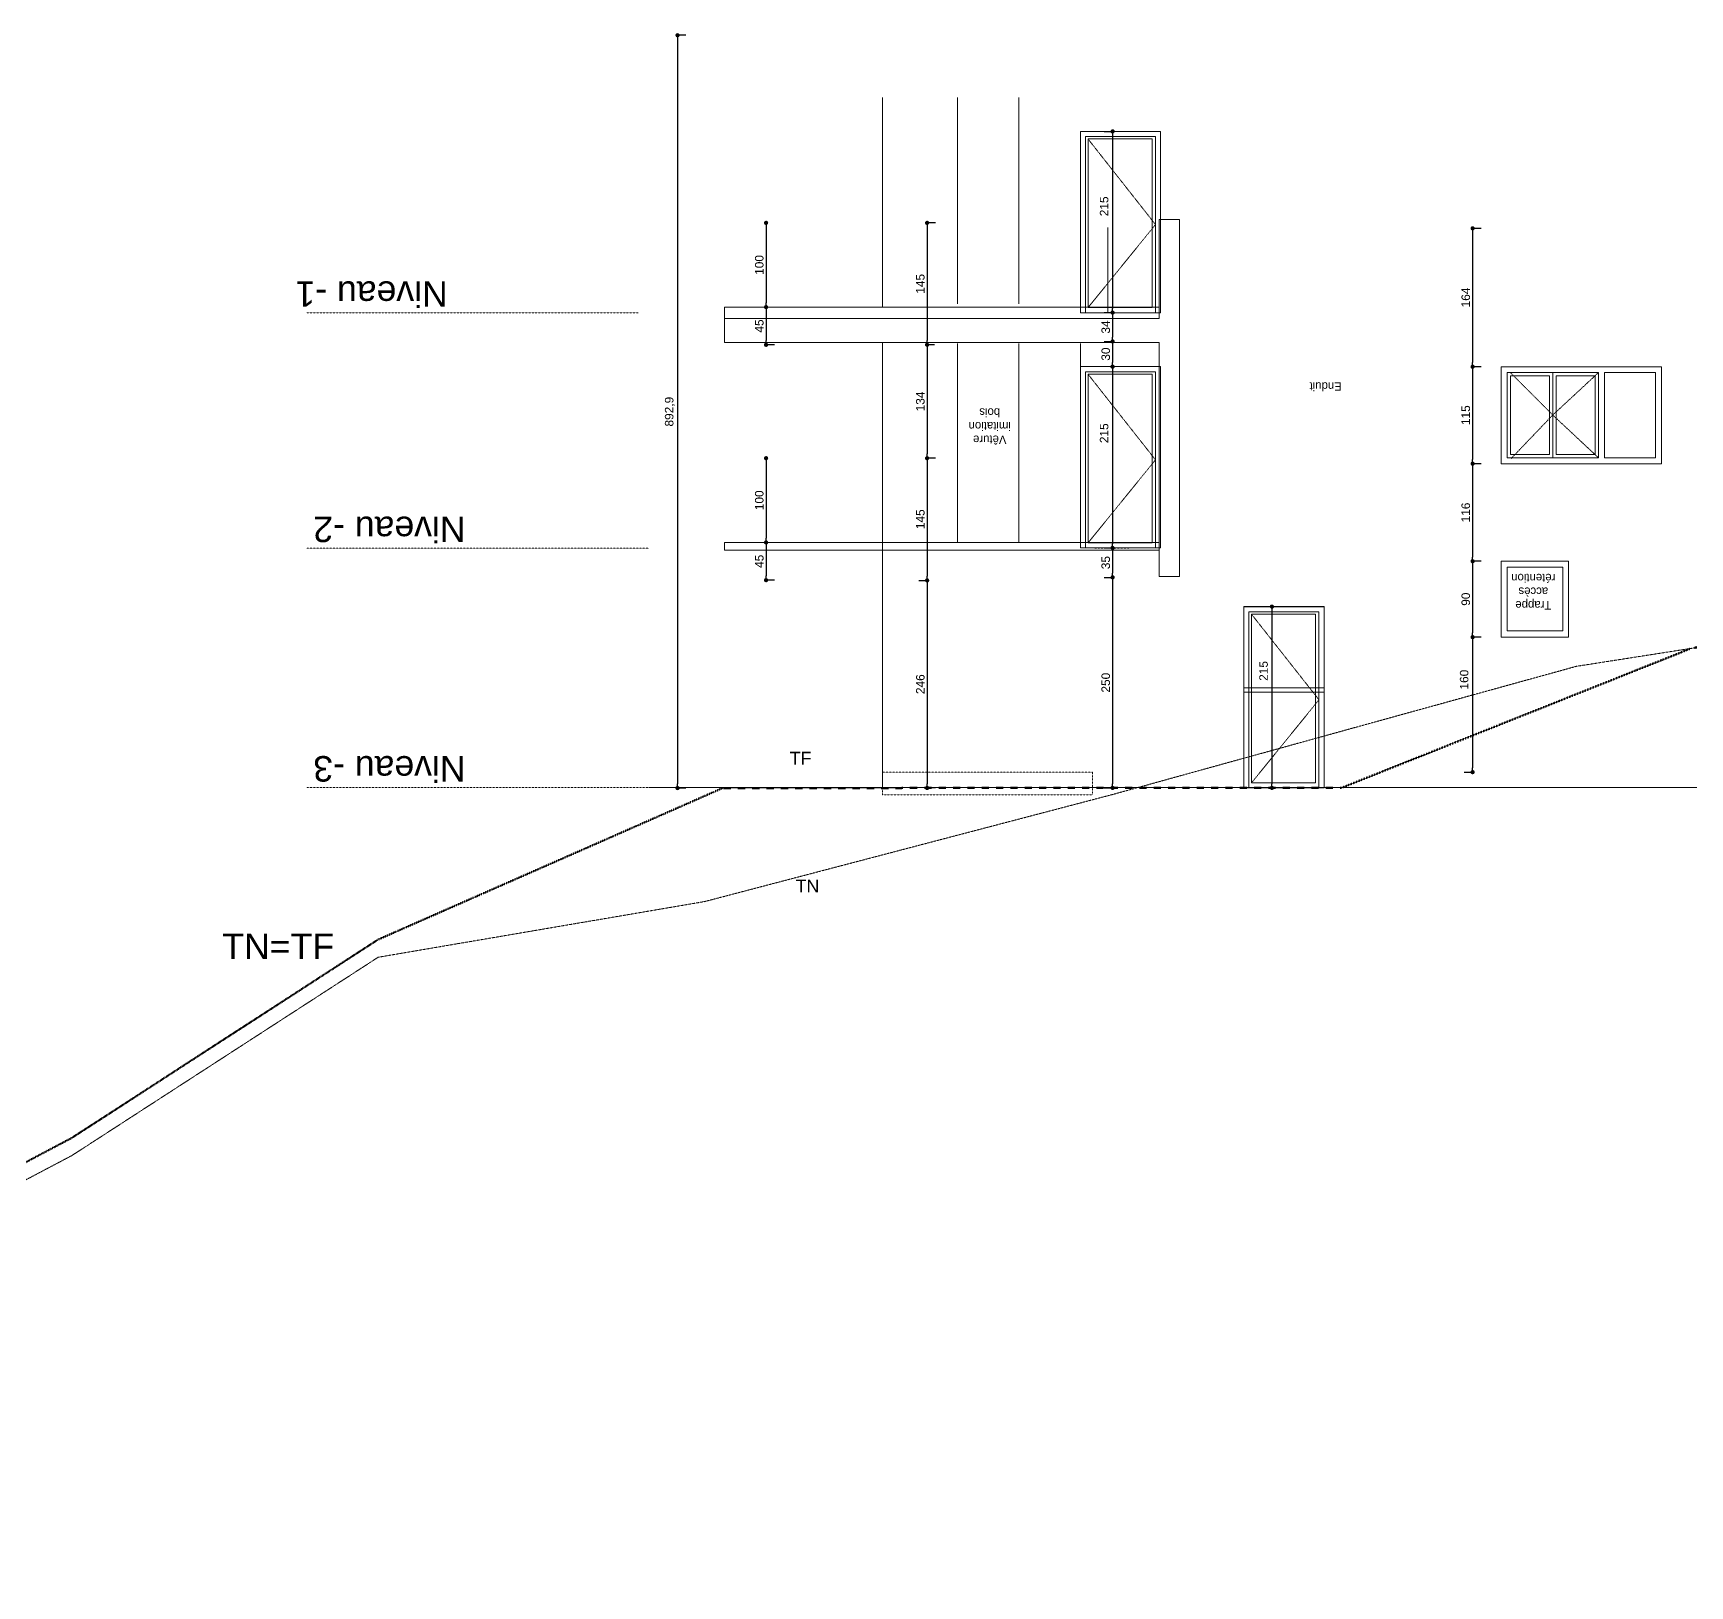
# Model space of a CAD drawing. Header units: centimetres. Extents: x -4990 to 114398, y -61489 to -12305.
# Drawn here: x 64420 to 66385, y -42007 to -40165 of the extents above; entities that cross this region are included whole.
import ezdxf

# ---------------------------------------------------------------- set-up
doc = ezdxf.new("R2010")
doc.units = ezdxf.units.CM
doc.header["$LTSCALE"] = 0.5
for name, pattern in [('Style de ligne -1', [0.41664, 0.20828, -0.20836]), ('Style de ligne -12', [0.738189, 0.492126, -0.246063]), ('Style de ligne -13', [0.147638, 0.098425, -0.049213])]:
    doc.linetypes.add(name, pattern=pattern)
doc.layers.get('0').update_dxf_attribs({"linetype": 'CONTINUOUS'})
doc.layers.get('DEFPOINTS').update_dxf_attribs({"linetype": 'CONTINUOUS'})
doc.layers.add('1-Façade Nord', color=7, linetype='CONTINUOUS')
doc.styles.add('ARIAL', font='arial.ttf')
doc.styles.add('Futura Std Book', font='')
doc.styles.add('Helvetica', font='')
doc.styles.get('Futura Std Book').set_extended_font_data('Futura Std Book')
doc.styles.get('Helvetica').set_extended_font_data('Helvetica')
doc.dimstyles.new('IS', dxfattribs={"dimtxt": 10.08724, "dimasz": 5.007446, "dimexe": 2, "dimexo": 10, "dimgap": 3, "dimtad": 1, "dimdec": 1, "dimtxsty": 'Helvetica', "dimblk": 'DOT', "dimblk1": 'DOT', "dimblk2": 'DOT', "dimcen": 0, "dimdle": 10, "dimazin": 0, "dimtfac": 0.8, "dimtdec": 1, "dimtix": 1, "dimtmove": 0, "dimatfit": 0, "dimldrblk": 'VW_FILLEDARROW-1', "dimfxl": 10, "dimfxlon": 1, "dimfrac": 2, "dimtolj": 1, "dimarcsym": 0})

# ---------------------------------------------------------------- blocks, each defined once
blk = doc.blocks.new('FENETRE TYPE')
at = {"color": 7, "linetype": 'Style de ligne -1', "lineweight": 5}
for p, q in [((8.9, -7), (59.2, -57.3)), ((59.2, -57.3), (113.4, -7)), ((59.2, -57.3), (9.8, -108.9)), ((113.4, -108), (59.2, -57.3))]:
    blk.add_line(p, q, dxfattribs=at)
at = {"color": 7, "linetype": 'Continuous', "lineweight": 13}
for p, q in [((55.2, -104), (55.2, -11)), ((59.2, -6.8), (59.2, -107.8)), ((63.4, -104), (63.4, -11)), ((113.4, -108), (113.4, -7)), ((120.4, -7), (120.4, -108))]:
    blk.add_line(p, q, dxfattribs=at)
at = {"color": 7, "linetype": 'Continuous', "lineweight": 13, "flags": 128}
blk.add_lwpolyline([(-2, 0), (188, 0), (188, -115), (-2, -115)], close=True, dxfattribs=at)
for points in [[(113.4, -108), (5, -108), (5, -7), (113.4, -7)], [(55.2, -104), (9, -104), (9, -11), (55.2, -11)], [(63.4, -11), (109.4, -11), (109.4, -104), (63.4, -104)], [(120.4, -7), (181, -7), (181, -108), (120.4, -108)]]:
    blk.add_lwpolyline(points, dxfattribs=at)
blk = doc.blocks.new('PORTE FENETRE TYPE 3bis FACADE')
at = {"color": 254, "linetype": 'Style de ligne -1', "lineweight": 13, "true_color": 0xdddddd}
for p, q in [((9, -9), (89, -110.5)), ((89, -110.5), (9, -209))]:
    blk.add_line(p, q, dxfattribs=at)
at = {"color": 7, "linetype": 'Continuous', "lineweight": 13, "flags": 128}
for points in [[(95, 0), (95, -215), (0, -215), (0, 0)], [(89, -6), (89, -215), (6, -215), (6, -6)], [(85, -9), (85, -209), (9, -209), (9, -9)]]:
    blk.add_lwpolyline(points, close=True, dxfattribs=at)
blk = doc.blocks.new('_DOT')
at = {"color": 0, "linetype": 'ByBlock', "lineweight": -2}
blk.add_line((-0.5, 0), (-1, 0), dxfattribs=at)
at = {"color": 0, "linetype": 'ByBlock', "const_width": 0.5}
blk.add_lwpolyline([(-0.25, 0, 1), (0.25, 0, 1)], format="xyb", close=True, dxfattribs=at)
blk = doc.blocks.new('*D3454')
at = {"layer": '1-Façade Nord', "color": 0, "linetype": 'Continuous', "lineweight": -2, "transparency": 16777216}
for p, q in [((66137.3, -40881.6), (66125.3, -40881.6)), ((66127.3, -40886.6), (66127.3, -41036.7)), ((66117.3, -41041.7), (66129.3, -41041.7))]:
    blk.add_line(p, q, dxfattribs=at)
at = {"layer": 'DEFPOINTS', "color": 0, "linetype": 'Continuous', "transparency": 16777216}
for p in [(66161.1, -40881.6), (65737.3, -41041.7), (66127.3, -41041.7)]:
    blk.add_point(p, dxfattribs=at)
at = {"layer": '1-Façade Nord', "color": 0, "linetype": 'Continuous', "lineweight": -2, "transparency": 16777216, "xscale": 5.007446289062499, "yscale": 5.007446289062499, "zscale": 5.007446289062499}
for p, rotation in [((66127.3, -40881.6), 90), ((66127.3, -41041.7), 270)]:
    blk.add_blockref('_DOT', p, dxfattribs=dict(at, rotation=rotation))
at = {"layer": '1-Façade Nord', "color": 0, "linetype": 'Continuous', "lineweight": 5, "transparency": 16777216, "insert": (66117.3, -40932), "char_height": 10.09, "attachment_point": 5, "rotation": 90, "style": 'Helvetica'}
blk.add_mtext('\\A1;160', dxfattribs=at)
blk = doc.blocks.new('VW_FILLEDARROW-1')
at = {"color": 0, "linetype": 'Continuous', "lineweight": 5, "flags": 128}
blk.add_lwpolyline([(-2, 0.54), (0, 0), (-2, -0.54)], close=True, dxfattribs=at)
blk = doc.blocks.new('*D3455')
at = {"layer": '1-Façade Nord', "color": 0, "linetype": 'Continuous', "lineweight": -2, "transparency": 16777216}
for p, q in [((66137.3, -40791.6), (66125.3, -40791.6)), ((66127.3, -40796.6), (66127.3, -40876.6)), ((66137.3, -40881.6), (66125.3, -40881.6))]:
    blk.add_line(p, q, dxfattribs=at)
at = {"layer": 'DEFPOINTS', "color": 0, "linetype": 'Continuous', "transparency": 16777216}
for p in [(66161.1, -40791.6), (66127.3, -40881.6), (66161.1, -40881.6)]:
    blk.add_point(p, dxfattribs=at)
at = {"layer": '1-Façade Nord', "color": 0, "linetype": 'Continuous', "lineweight": -2, "transparency": 16777216, "xscale": 5.007446289062499, "yscale": 5.007446289062499, "zscale": 5.007446289062499}
for p, rotation in [((66127.3, -40791.6), 90), ((66127.3, -40881.6), 270)]:
    blk.add_blockref('_DOT', p, dxfattribs=dict(at, rotation=rotation))
at = {"layer": '1-Façade Nord', "color": 0, "linetype": 'Continuous', "lineweight": 5, "transparency": 16777216, "insert": (66119.2, -40836.6), "char_height": 10.09, "attachment_point": 5, "rotation": 90, "style": 'Helvetica'}
blk.add_mtext('\\A1;90', dxfattribs=at)
blk = doc.blocks.new('*D3456')
at = {"layer": '1-Façade Nord', "color": 0, "linetype": 'Continuous', "lineweight": -2, "transparency": 16777216}
for p, q in [((66137.3, -40675.9), (66125.3, -40675.9)), ((66127.3, -40680.9), (66127.3, -40786.6)), ((66137.3, -40791.6), (66125.3, -40791.6))]:
    blk.add_line(p, q, dxfattribs=at)
at = {"layer": 'DEFPOINTS', "color": 0, "linetype": 'Continuous', "transparency": 16777216}
for p in [(66161.2, -40675.9), (66127.3, -40791.6), (66161.1, -40791.6)]:
    blk.add_point(p, dxfattribs=at)
at = {"layer": '1-Façade Nord', "color": 0, "linetype": 'Continuous', "lineweight": -2, "transparency": 16777216, "xscale": 5.007446289062499, "yscale": 5.007446289062499, "zscale": 5.007446289062499}
for p, rotation in [((66127.3, -40675.9), 90), ((66127.3, -40791.6), 270)]:
    blk.add_blockref('_DOT', p, dxfattribs=dict(at, rotation=rotation))
at = {"layer": '1-Façade Nord', "color": 0, "linetype": 'Continuous', "lineweight": 5, "transparency": 16777216, "insert": (66119.2, -40733.8), "char_height": 10.09, "attachment_point": 5, "rotation": 90, "style": 'Helvetica'}
blk.add_mtext('\\A1;116', dxfattribs=at)
blk = doc.blocks.new('*D3457')
at = {"layer": '1-Façade Nord', "color": 0, "linetype": 'Continuous', "lineweight": -2, "transparency": 16777216}
for p, q in [((66137.3, -40560.9), (66125.3, -40560.9)), ((66127.3, -40565.9), (66127.3, -40670.9)), ((66137.3, -40675.9), (66125.3, -40675.9))]:
    blk.add_line(p, q, dxfattribs=at)
at = {"layer": 'DEFPOINTS', "color": 0, "linetype": 'Continuous', "transparency": 16777216}
for p in [(66161.2, -40560.9), (66127.3, -40675.9), (66161.2, -40675.9)]:
    blk.add_point(p, dxfattribs=at)
at = {"layer": '1-Façade Nord', "color": 0, "linetype": 'Continuous', "lineweight": -2, "transparency": 16777216, "xscale": 5.007446289062499, "yscale": 5.007446289062499, "zscale": 5.007446289062499}
for p, rotation in [((66127.3, -40560.9), 90), ((66127.3, -40675.9), 270)]:
    blk.add_blockref('_DOT', p, dxfattribs=dict(at, rotation=rotation))
at = {"layer": '1-Façade Nord', "color": 0, "linetype": 'Continuous', "lineweight": 5, "transparency": 16777216, "insert": (66119.2, -40618.4), "char_height": 10.09, "attachment_point": 5, "rotation": 90, "style": 'Helvetica'}
blk.add_mtext('\\A1;115', dxfattribs=at)
blk = doc.blocks.new('*D3458')
at = {"layer": '1-Façade Nord', "color": 0, "linetype": 'Continuous', "lineweight": -2, "transparency": 16777216}
for p, q in [((66137.3, -40396.8), (66125.3, -40396.8)), ((66127.3, -40401.8), (66127.3, -40555.9)), ((66137.3, -40560.9), (66125.3, -40560.9))]:
    blk.add_line(p, q, dxfattribs=at)
at = {"layer": 'DEFPOINTS', "color": 0, "linetype": 'Continuous', "transparency": 16777216}
for p in [(66161.2, -40396.8), (66127.3, -40560.9), (66161.2, -40560.9)]:
    blk.add_point(p, dxfattribs=at)
at = {"layer": '1-Façade Nord', "color": 0, "linetype": 'Continuous', "lineweight": -2, "transparency": 16777216, "xscale": 5.007446289062499, "yscale": 5.007446289062499, "zscale": 5.007446289062499}
for p, rotation in [((66127.3, -40396.8), 90), ((66127.3, -40560.9), 270)]:
    blk.add_blockref('_DOT', p, dxfattribs=dict(at, rotation=rotation))
at = {"layer": '1-Façade Nord', "color": 0, "linetype": 'Continuous', "lineweight": 5, "transparency": 16777216, "insert": (66119.2, -40478.8), "char_height": 10.09, "attachment_point": 5, "rotation": 90, "style": 'Helvetica'}
blk.add_mtext('\\A1;164', dxfattribs=at)
blk = doc.blocks.new('*D3459')
at = {"layer": '1-Façade Nord', "color": 0, "linetype": 'Continuous', "lineweight": -2, "transparency": 16777216}
for p, q in [((65194.3, -40167.8), (65182.3, -40167.8)), ((65184.3, -40172.8), (65184.3, -41055.6)), ((65194.3, -41060.6), (65182.3, -41060.6))]:
    blk.add_line(p, q, dxfattribs=at)
at = {"layer": 'DEFPOINTS', "color": 0, "linetype": 'Continuous', "transparency": 16777216}
for p in [(65427.3, -40167.8), (65184.3, -41060.6), (65248.3, -41060.6)]:
    blk.add_point(p, dxfattribs=at)
at = {"layer": '1-Façade Nord', "color": 0, "linetype": 'Continuous', "lineweight": -2, "transparency": 16777216, "xscale": 5.007446289062499, "yscale": 5.007446289062499, "zscale": 5.007446289062499}
for p, rotation in [((65184.3, -40167.8), 90), ((65184.3, -41060.6), 270)]:
    blk.add_blockref('_DOT', p, dxfattribs=dict(at, rotation=rotation))
at = {"layer": '1-Façade Nord', "color": 0, "linetype": 'Continuous', "lineweight": 5, "transparency": 16777216, "insert": (65175.3, -40614.2), "char_height": 10.09, "attachment_point": 5, "rotation": 90, "style": 'Helvetica'}
blk.add_mtext('\\A1;892,9', dxfattribs=at)
blk = doc.blocks.new('*D3460')
at = {"layer": '1-Façade Nord', "color": 0, "linetype": 'Continuous', "lineweight": -2, "transparency": 16777216}
for p, q in [((65470.3, -40814.3), (65482.3, -40814.3)), ((65480.3, -40819.3), (65480.3, -41055.5)), ((65490.3, -41060.5), (65478.3, -41060.5))]:
    blk.add_line(p, q, dxfattribs=at)
at = {"layer": 'DEFPOINTS', "color": 0, "linetype": 'Continuous', "transparency": 16777216}
for p in [(65305.3, -40814.3), (65480.3, -41060.5), (65552.6, -41060.5)]:
    blk.add_point(p, dxfattribs=at)
at = {"layer": '1-Façade Nord', "color": 0, "linetype": 'Continuous', "lineweight": -2, "transparency": 16777216, "xscale": 5.007446289062499, "yscale": 5.007446289062499, "zscale": 5.007446289062499}
for p, rotation in [((65480.3, -40814.3), 90), ((65480.3, -41060.5), 270)]:
    blk.add_blockref('_DOT', p, dxfattribs=dict(at, rotation=rotation))
at = {"layer": '1-Façade Nord', "color": 0, "linetype": 'Continuous', "lineweight": 5, "transparency": 16777216, "insert": (65472.3, -40937.4), "char_height": 10.09, "attachment_point": 5, "rotation": 90, "style": 'Helvetica'}
blk.add_mtext('\\A1;246', dxfattribs=at)
blk = doc.blocks.new('*D3461')
at = {"layer": '1-Façade Nord', "color": 0, "linetype": 'Continuous', "lineweight": -2, "transparency": 16777216}
for p, q in [((65490.3, -40669.4), (65478.3, -40669.4)), ((65480.3, -40674.4), (65480.3, -40809.2)), ((65470.3, -40814.3), (65482.3, -40814.3))]:
    blk.add_line(p, q, dxfattribs=at)
at = {"layer": 'DEFPOINTS', "color": 0, "linetype": 'Continuous', "transparency": 16777216}
for p in [(65566.3, -40669.4), (65305.3, -40814.3), (65480.3, -40814.3)]:
    blk.add_point(p, dxfattribs=at)
at = {"layer": '1-Façade Nord', "color": 0, "linetype": 'Continuous', "lineweight": -2, "transparency": 16777216, "xscale": 5.007446289062499, "yscale": 5.007446289062499, "zscale": 5.007446289062499}
for p, rotation in [((65480.3, -40669.4), 90), ((65480.3, -40814.3), 270)]:
    blk.add_blockref('_DOT', p, dxfattribs=dict(at, rotation=rotation))
at = {"layer": '1-Façade Nord', "color": 0, "linetype": 'Continuous', "lineweight": 5, "transparency": 16777216, "insert": (65472.3, -40741.8), "char_height": 10.09, "attachment_point": 5, "rotation": 90, "style": 'Helvetica'}
blk.add_mtext('\\A1;145', dxfattribs=at)
blk = doc.blocks.new('*D3462')
at = {"layer": '1-Façade Nord', "color": 0, "linetype": 'Continuous', "lineweight": -2, "transparency": 16777216}
for p, q in [((65489, -40534.9), (65478.3, -40534.9)), ((65480.3, -40539.9), (65480.3, -40664.3)), ((65490.3, -40669.4), (65478.3, -40669.4))]:
    blk.add_line(p, q, dxfattribs=at)
at = {"layer": 'DEFPOINTS', "color": 0, "linetype": 'Continuous', "transparency": 16777216}
for p in [(65499, -40534.9), (65480.3, -40669.4), (65566.3, -40669.4)]:
    blk.add_point(p, dxfattribs=at)
at = {"layer": '1-Façade Nord', "color": 0, "linetype": 'Continuous', "lineweight": -2, "transparency": 16777216, "xscale": 5.007446289062499, "yscale": 5.007446289062499, "zscale": 5.007446289062499}
for p, rotation in [((65480.3, -40534.9), 90), ((65480.3, -40669.4), 270)]:
    blk.add_blockref('_DOT', p, dxfattribs=dict(at, rotation=rotation))
at = {"layer": '1-Façade Nord', "color": 0, "linetype": 'Continuous', "lineweight": 5, "transparency": 16777216, "insert": (65472.3, -40602.1), "char_height": 10.09, "attachment_point": 5, "rotation": 90, "style": 'Helvetica'}
blk.add_mtext('\\A1;134', dxfattribs=at)
blk = doc.blocks.new('*D3463')
at = {"layer": '1-Façade Nord', "color": 0, "linetype": 'Continuous', "lineweight": -2, "transparency": 16777216}
for p, q in [((65490.3, -40390.3), (65478.3, -40390.3)), ((65480.3, -40395.3), (65480.3, -40529.9)), ((65489, -40534.9), (65478.3, -40534.9))]:
    blk.add_line(p, q, dxfattribs=at)
at = {"layer": 'DEFPOINTS', "color": 0, "linetype": 'Continuous', "transparency": 16777216}
for p in [(65540.8, -40390.3), (65480.3, -40534.9), (65499, -40534.9)]:
    blk.add_point(p, dxfattribs=at)
at = {"layer": '1-Façade Nord', "color": 0, "linetype": 'Continuous', "lineweight": -2, "transparency": 16777216, "xscale": 5.007446289062499, "yscale": 5.007446289062499, "zscale": 5.007446289062499}
for p, rotation in [((65480.3, -40390.3), 90), ((65480.3, -40534.9), 270)]:
    blk.add_blockref('_DOT', p, dxfattribs=dict(at, rotation=rotation))
at = {"layer": '1-Façade Nord', "color": 0, "linetype": 'Continuous', "lineweight": 5, "transparency": 16777216, "insert": (65472.3, -40462.6), "char_height": 10.09, "attachment_point": 5, "rotation": 90, "style": 'Helvetica'}
blk.add_mtext('\\A1;145', dxfattribs=at)
blk = doc.blocks.new('*D3464')
at = {"layer": '1-Façade Nord', "color": 0, "linetype": 'Continuous', "lineweight": -2, "transparency": 16777216}
for p, q in [((65690.3, -40810.7), (65702.3, -40810.7)), ((65700.3, -40815.7), (65700.3, -41055.4)), ((65690.3, -41060.4), (65702.3, -41060.4))]:
    blk.add_line(p, q, dxfattribs=at)
at = {"layer": 'DEFPOINTS', "color": 0, "linetype": 'Continuous', "transparency": 16777216}
for p in [(65660.3, -40810.7), (65592.3, -41060.4), (65700.3, -41060.4)]:
    blk.add_point(p, dxfattribs=at)
at = {"layer": '1-Façade Nord', "color": 0, "linetype": 'Continuous', "lineweight": -2, "transparency": 16777216, "xscale": 5.007446289062499, "yscale": 5.007446289062499, "zscale": 5.007446289062499}
for p, rotation in [((65700.3, -40810.7), 90), ((65700.3, -41060.4), 270)]:
    blk.add_blockref('_DOT', p, dxfattribs=dict(at, rotation=rotation))
at = {"layer": '1-Façade Nord', "color": 0, "linetype": 'Continuous', "lineweight": 5, "transparency": 16777216, "insert": (65692.2, -40935.6), "char_height": 10.09, "attachment_point": 5, "rotation": 90, "style": 'Helvetica'}
blk.add_mtext('\\A1;250', dxfattribs=at)
blk = doc.blocks.new('*D3465')
at = {"layer": '1-Façade Nord', "color": 0, "linetype": 'Continuous', "lineweight": -2, "transparency": 16777216}
for p, q in [((65690.3, -40775.8), (65702.3, -40775.8)), ((65700.3, -40780.8), (65700.3, -40805.6)), ((65690.3, -40810.7), (65702.3, -40810.7))]:
    blk.add_line(p, q, dxfattribs=at)
at = {"layer": 'DEFPOINTS', "color": 0, "linetype": 'Continuous', "transparency": 16777216}
for p in [(65662.2, -40775.8), (65660.3, -40810.7), (65700.3, -40810.7)]:
    blk.add_point(p, dxfattribs=at)
at = {"layer": '1-Façade Nord', "color": 0, "linetype": 'Continuous', "lineweight": -2, "transparency": 16777216, "xscale": 5.007446289062499, "yscale": 5.007446289062499, "zscale": 5.007446289062499}
for p, rotation in [((65700.3, -40775.8), 90), ((65700.3, -40810.7), 270)]:
    blk.add_blockref('_DOT', p, dxfattribs=dict(at, rotation=rotation))
at = {"layer": '1-Façade Nord', "color": 0, "linetype": 'Continuous', "lineweight": 5, "transparency": 16777216, "insert": (65692.2, -40793.2), "char_height": 10.09, "attachment_point": 5, "rotation": 90, "style": 'Helvetica'}
blk.add_mtext('\\A1;35', dxfattribs=at)
blk = doc.blocks.new('*D3466')
at = {"layer": '1-Façade Nord', "color": 0, "linetype": 'Continuous', "lineweight": -2, "transparency": 16777216}
for p, q in [((65697.3, -40560.8), (65702.3, -40560.8)), ((65700.3, -40565.8), (65700.3, -40770.8)), ((65690.3, -40775.8), (65702.3, -40775.8))]:
    blk.add_line(p, q, dxfattribs=at)
at = {"layer": 'DEFPOINTS', "color": 0, "linetype": 'Continuous', "transparency": 16777216}
for p in [(65687.3, -40560.8), (65662.2, -40775.8), (65700.3, -40775.8)]:
    blk.add_point(p, dxfattribs=at)
at = {"layer": '1-Façade Nord', "color": 0, "linetype": 'Continuous', "lineweight": -2, "transparency": 16777216, "xscale": 5.007446289062499, "yscale": 5.007446289062499, "zscale": 5.007446289062499}
for p, rotation in [((65700.3, -40560.8), 90), ((65700.3, -40775.8), 270)]:
    blk.add_blockref('_DOT', p, dxfattribs=dict(at, rotation=rotation))
at = {"layer": '1-Façade Nord', "color": 0, "linetype": 'Continuous', "lineweight": 5, "transparency": 16777216, "insert": (65690.3, -40639.8), "char_height": 10.09, "attachment_point": 5, "rotation": 90, "style": 'Helvetica'}
blk.add_mtext('\\A1;215', dxfattribs=at)
blk = doc.blocks.new('*D3467')
at = {"layer": '1-Façade Nord', "color": 0, "linetype": 'Continuous', "lineweight": -2, "transparency": 16777216}
for p, q in [((65690.3, -40530.9), (65702.3, -40530.9)), ((65700.3, -40535.9), (65700.3, -40555.8)), ((65697.3, -40560.8), (65702.3, -40560.8))]:
    blk.add_line(p, q, dxfattribs=at)
at = {"layer": 'DEFPOINTS', "color": 0, "linetype": 'Continuous', "transparency": 16777216}
for p in [(65596.5, -40530.9), (65687.3, -40560.8), (65700.3, -40560.8)]:
    blk.add_point(p, dxfattribs=at)
at = {"layer": '1-Façade Nord', "color": 0, "linetype": 'Continuous', "lineweight": -2, "transparency": 16777216, "xscale": 5.007446289062499, "yscale": 5.007446289062499, "zscale": 5.007446289062499}
for p, rotation in [((65700.3, -40530.9), 90), ((65700.3, -40560.8), 270)]:
    blk.add_blockref('_DOT', p, dxfattribs=dict(at, rotation=rotation))
at = {"layer": '1-Façade Nord', "color": 0, "linetype": 'Continuous', "lineweight": 5, "transparency": 16777216, "insert": (65692.2, -40545.9), "char_height": 10.09, "attachment_point": 5, "rotation": 90, "style": 'Helvetica'}
blk.add_mtext('\\A1;30', dxfattribs=at)
blk = doc.blocks.new('*D3468')
at = {"layer": '1-Façade Nord', "color": 0, "linetype": 'Continuous', "lineweight": -2, "transparency": 16777216}
for p, q in [((65690.3, -40496.7), (65702.3, -40496.7)), ((65700.3, -40501.7), (65700.3, -40525.9)), ((65690.3, -40530.9), (65702.3, -40530.9))]:
    blk.add_line(p, q, dxfattribs=at)
at = {"layer": 'DEFPOINTS', "color": 0, "linetype": 'Continuous', "transparency": 16777216}
for p in [(65601.8, -40496.7), (65596.5, -40530.9), (65700.3, -40530.9)]:
    blk.add_point(p, dxfattribs=at)
at = {"layer": '1-Façade Nord', "color": 0, "linetype": 'Continuous', "lineweight": -2, "transparency": 16777216, "xscale": 5.007446289062499, "yscale": 5.007446289062499, "zscale": 5.007446289062499}
for p, rotation in [((65700.3, -40496.7), 90), ((65700.3, -40530.9), 270)]:
    blk.add_blockref('_DOT', p, dxfattribs=dict(at, rotation=rotation))
at = {"layer": '1-Façade Nord', "color": 0, "linetype": 'Continuous', "lineweight": 5, "transparency": 16777216, "insert": (65692.2, -40513.8), "char_height": 10.09, "attachment_point": 5, "rotation": 90, "style": 'Helvetica'}
blk.add_mtext('\\A1;34', dxfattribs=at)
blk = doc.blocks.new('*D3469')
at = {"layer": '1-Façade Nord', "color": 0, "linetype": 'Continuous', "lineweight": -2, "transparency": 16777216}
for p, q in [((65690.3, -40281.8), (65702.3, -40281.8)), ((65700.3, -40286.8), (65700.3, -40491.7)), ((65690.3, -40496.7), (65702.3, -40496.7))]:
    blk.add_line(p, q, dxfattribs=at)
at = {"layer": 'DEFPOINTS', "color": 0, "linetype": 'Continuous', "transparency": 16777216}
for p in [(65671.8, -40281.8), (65601.8, -40496.7), (65700.3, -40496.7)]:
    blk.add_point(p, dxfattribs=at)
at = {"layer": '1-Façade Nord', "color": 0, "linetype": 'Continuous', "lineweight": -2, "transparency": 16777216, "xscale": 5.007446289062499, "yscale": 5.007446289062499, "zscale": 5.007446289062499}
for p, rotation in [((65700.3, -40281.8), 90), ((65700.3, -40496.7), 270)]:
    blk.add_blockref('_DOT', p, dxfattribs=dict(at, rotation=rotation))
at = {"layer": '1-Façade Nord', "color": 0, "linetype": 'Continuous', "lineweight": 5, "transparency": 16777216, "insert": (65690.3, -40370.7), "char_height": 10.09, "attachment_point": 5, "rotation": 90, "style": 'Helvetica'}
blk.add_mtext('\\A1;215', dxfattribs=at)
blk = doc.blocks.new('*D3470')
at = {"layer": '1-Façade Nord', "color": 0, "linetype": 'Continuous', "lineweight": -2, "transparency": 16777216}
for p, q in [((65289.3, -40490.2), (65291.3, -40490.2)), ((65289.3, -40495.2), (65289.3, -40529.9)), ((65299.3, -40534.9), (65287.3, -40534.9))]:
    blk.add_line(p, q, dxfattribs=at)
at = {"layer": 'DEFPOINTS', "color": 0, "linetype": 'Continuous', "transparency": 16777216}
for p in [(65280.3, -40490.2), (65289.3, -40534.9), (65484.3, -40534.9)]:
    blk.add_point(p, dxfattribs=at)
at = {"layer": '1-Façade Nord', "color": 0, "linetype": 'Continuous', "lineweight": -2, "transparency": 16777216, "xscale": 5.007446289062499, "yscale": 5.007446289062499, "zscale": 5.007446289062499}
for p, rotation in [((65289.3, -40490.2), 90), ((65289.3, -40534.9), 270)]:
    blk.add_blockref('_DOT', p, dxfattribs=dict(at, rotation=rotation))
at = {"layer": '1-Façade Nord', "color": 0, "linetype": 'Continuous', "lineweight": 5, "transparency": 16777216, "insert": (65281.3, -40512.6), "char_height": 10.09, "attachment_point": 5, "rotation": 90, "style": 'Helvetica'}
blk.add_mtext('\\A1;45', dxfattribs=at)
blk = doc.blocks.new('*D3471')
at = {"layer": '1-Façade Nord', "color": 0, "linetype": 'Continuous', "lineweight": -2, "transparency": 16777216}
for p, q in [((65289.3, -40390.3), (65291.3, -40390.3)), ((65289.3, -40395.3), (65289.3, -40485.2)), ((65289.3, -40490.2), (65291.3, -40490.2))]:
    blk.add_line(p, q, dxfattribs=at)
at = {"layer": 'DEFPOINTS', "color": 0, "linetype": 'Continuous', "transparency": 16777216}
for p in [(65280.3, -40390.3), (65280.3, -40490.2), (65289.3, -40490.2)]:
    blk.add_point(p, dxfattribs=at)
at = {"layer": '1-Façade Nord', "color": 0, "linetype": 'Continuous', "lineweight": -2, "transparency": 16777216, "xscale": 5.007446289062499, "yscale": 5.007446289062499, "zscale": 5.007446289062499}
for p, rotation in [((65289.3, -40390.3), 90), ((65289.3, -40490.2), 270)]:
    blk.add_blockref('_DOT', p, dxfattribs=dict(at, rotation=rotation))
at = {"layer": '1-Façade Nord', "color": 0, "linetype": 'Continuous', "lineweight": 5, "transparency": 16777216, "insert": (65281.3, -40440.2), "char_height": 10.09, "attachment_point": 5, "rotation": 90, "style": 'Helvetica'}
blk.add_mtext('\\A1;100', dxfattribs=at)
blk = doc.blocks.new('*D3472')
at = {"layer": '1-Façade Nord', "color": 0, "linetype": 'Continuous', "lineweight": -2, "transparency": 16777216}
for p, q in [((65885.3, -40845.4), (65891.3, -40845.4)), ((65889.3, -40850.4), (65889.3, -41055.4)), ((65885.3, -41060.4), (65891.3, -41060.4))]:
    blk.add_line(p, q, dxfattribs=at)
at = {"layer": 'DEFPOINTS', "color": 0, "linetype": 'Continuous', "transparency": 16777216}
for p in [(65875.3, -40845.4), (65875.3, -41060.4), (65889.3, -41060.4)]:
    blk.add_point(p, dxfattribs=at)
at = {"layer": '1-Façade Nord', "color": 0, "linetype": 'Continuous', "lineweight": -2, "transparency": 16777216, "xscale": 5.007446289062499, "yscale": 5.007446289062499, "zscale": 5.007446289062499}
for p, rotation in [((65889.3, -40845.4), 90), ((65889.3, -41060.4), 270)]:
    blk.add_blockref('_DOT', p, dxfattribs=dict(at, rotation=rotation))
at = {"layer": '1-Façade Nord', "color": 0, "linetype": 'Continuous', "lineweight": 5, "transparency": 16777216, "insert": (65879.4, -40921.7), "char_height": 10.09, "attachment_point": 5, "rotation": 90, "style": 'Helvetica'}
blk.add_mtext('\\A1;215', dxfattribs=at)
blk = doc.blocks.new('*D3473')
at = {"layer": '1-Façade Nord', "color": 0, "linetype": 'Continuous', "lineweight": -2, "transparency": 16777216}
for p, q in [((65289.3, -40769.3), (65291.3, -40769.3)), ((65289.3, -40774.3), (65289.3, -40809)), ((65299.3, -40814), (65287.3, -40814))]:
    blk.add_line(p, q, dxfattribs=at)
at = {"layer": 'DEFPOINTS', "color": 0, "linetype": 'Continuous', "transparency": 16777216}
for p in [(65280.3, -40769.3), (65289.3, -40814), (65484.3, -40814)]:
    blk.add_point(p, dxfattribs=at)
at = {"layer": '1-Façade Nord', "color": 0, "linetype": 'Continuous', "lineweight": -2, "transparency": 16777216, "xscale": 5.007446289062499, "yscale": 5.007446289062499, "zscale": 5.007446289062499}
for p, rotation in [((65289.3, -40769.3), 90), ((65289.3, -40814), 270)]:
    blk.add_blockref('_DOT', p, dxfattribs=dict(at, rotation=rotation))
at = {"layer": '1-Façade Nord', "color": 0, "linetype": 'Continuous', "lineweight": 5, "transparency": 16777216, "insert": (65281.3, -40791.7), "char_height": 10.09, "attachment_point": 5, "rotation": 90, "style": 'Helvetica'}
blk.add_mtext('\\A1;45', dxfattribs=at)
blk = doc.blocks.new('*D3474')
at = {"layer": '1-Façade Nord', "color": 0, "linetype": 'Continuous', "lineweight": -2, "transparency": 16777216}
for p, q in [((65289.3, -40669.4), (65291.3, -40669.4)), ((65289.3, -40674.4), (65289.3, -40764.3)), ((65289.3, -40769.3), (65291.3, -40769.3))]:
    blk.add_line(p, q, dxfattribs=at)
at = {"layer": 'DEFPOINTS', "color": 0, "linetype": 'Continuous', "transparency": 16777216}
for p in [(65280.3, -40669.4), (65280.3, -40769.3), (65289.3, -40769.3)]:
    blk.add_point(p, dxfattribs=at)
at = {"layer": '1-Façade Nord', "color": 0, "linetype": 'Continuous', "lineweight": -2, "transparency": 16777216, "xscale": 5.007446289062499, "yscale": 5.007446289062499, "zscale": 5.007446289062499}
for p, rotation in [((65289.3, -40669.4), 90), ((65289.3, -40769.3), 270)]:
    blk.add_blockref('_DOT', p, dxfattribs=dict(at, rotation=rotation))
at = {"layer": '1-Façade Nord', "color": 0, "linetype": 'Continuous', "lineweight": 5, "transparency": 16777216, "insert": (65281.3, -40719.3), "char_height": 10.09, "attachment_point": 5, "rotation": 90, "style": 'Helvetica'}
blk.add_mtext('\\A1;100', dxfattribs=at)

msp = doc.modelspace()

# ---------------------------------------------------------------- linework, layer by layer
at = {"layer": '1-Façade Nord', "color": 7, "linetype": 'Continuous', "lineweight": 13}
for p, q in [((65427.257, -40241.514), (65427.257, -40490.207)), ((65516.175, -40486.191), (65516.175, -40241.514)), ((65589.175, -40486.191), (65589.175, -40241.514)), ((65694.534, -40496.833), (65694.534, -40395.833)), ((65516.175, -40769.393), (65516.175, -40533.489)), ((65589.175, -40769.393), (65589.175, -40533.489)), ((65662.175, -40560.834), (65662.175, -40533.489))]:
    msp.add_line(p, q, dxfattribs=at)
at = {"layer": '1-Façade Nord', "color": 1, "linetype": 'Style de ligne -1', "lineweight": 5, "true_color": 0xff0000}
for p, q in [((64744.296, -40496.896), (65137.655, -40496.896)), ((64744.296, -40775.981), (65150.15, -40775.981)), ((64744.296, -41059.952), (65150.149, -41059.952))]:
    msp.add_line(p, q, dxfattribs=at)
at = {"layer": '1-Façade Nord', "color": 7, "linetype": 'Style de ligne -1', "lineweight": 5}
for p, q in [((65678.296, -40496.805), (65720.296, -40496.805)), ((65678.296, -40775.95), (65720.296, -40775.95))]:
    msp.add_line(p, q, dxfattribs=at)
at = {"layer": '1-Façade Nord', "color": 7, "linetype": 'Continuous', "lineweight": 18}
for p, q in [((65427.256, -40532.131), (65427.256, -41060.535)), ((66631.619, -41059.952), (65150.149, -41059.952))]:
    msp.add_line(p, q, dxfattribs=at)
at = {"layer": '1-Façade Nord'}
msp.add_line((65856.056, -40845.409), (65951.056, -40845.409), dxfattribs=at)
at = {"layer": '1-Façade Nord', "color": 7, "linetype": 'Style de ligne -13', "lineweight": 50, "flags": 128}
msp.add_lwpolyline([(71164.296, -40179.243), (70887.075, -40203.387), (70353.075, -40212.967), (69830.895, -40212.964), (69553.539, -40294.226), (69276.689, -40294.226), (68753.092, -40372.761), (68133.061, -40487.689), (68040.689, -40487.689), (67463.41, -40696.226), (67463.41, -40775.797), (67036.347, -40775.762), (66386.296, -40894.983), (65971.526, -41060.409), (65657.563, -41060.409), (65237.613, -41060.638), (64829.221, -41240.255), (64466.221, -41475.255), (63580.221, -41943.255), (63294.221, -41975.255), (63020.993, -41985.762)], dxfattribs=at)
at = {"layer": '1-Façade Nord', "color": 1, "linetype": 'Style de ligne -12', "lineweight": 18, "true_color": 0xff0000, "flags": 128}
msp.add_lwpolyline([(71081.695, -40211.485), (70364.076, -40309.149), (69169.296, -40399.149), (68835.5, -40431.653), (68606.277, -40503.018), (68444.296, -40531.762), (67714.221, -40680.255), (67088.221, -40785.255), (66250.221, -40916.255), (65700.221, -41068.255), (65216.221, -41195.255), (64829.221, -41261.255), (64466.221, -41496.255), (63580.221, -41964.255), (63294.221, -41996.255), (63020.993, -42006.762)], dxfattribs=at)
at = {"layer": '1-Façade Nord', "color": 7, "linetype": 'Continuous', "lineweight": 13, "flags": 128}
for points in [[(65779.534, -40386.247), (65779.534, -40809.856), (65755.475, -40809.856), (65755.475, -40532.131), (65239.92, -40532.131), (65239.92, -40503.86), (65755.475, -40503.86), (65755.475, -40386.247)], [(65239.92, -40490.207), (65755.475, -40490.207), (65755.475, -40503.86), (65239.92, -40503.86)], [(65239.92, -40769.393), (65755.475, -40769.393), (65755.475, -40778.475), (65239.92, -40778.475)], [(66161.134, -40791.642), (66241.134, -40791.642), (66241.134, -40881.642), (66161.134, -40881.642)], [(66168.109, -40798.69), (66234.109, -40798.69), (66234.109, -40874.242), (66168.109, -40874.242)], [(65951.089, -40946.756), (65856.089, -40946.756), (65856.089, -40941.756), (65951.089, -40941.756)]]:
    msp.add_lwpolyline(points, close=True, dxfattribs=at)
at = {"layer": '1-Façade Nord', "color": 254, "linetype": 'Style de ligne -1', "lineweight": 5, "true_color": 0xe6e6e6, "flags": 128}
msp.add_lwpolyline([(65427.256, -41041.689), (65676.454, -41041.689), (65676.454, -41068.689), (65427.256, -41068.689)], close=True, dxfattribs=at)

# ---------------------------------------------------------------- block references
at = {"layer": '1-Façade Nord', "color": 7, "rotation": 1.139258784126824e-10}
for p in [(65662.175, -40281.805), (65662.175, -40560.834), (65856.056, -40845.409)]:
    msp.add_blockref('PORTE FENETRE TYPE 3bis FACADE', p, dxfattribs=at)
at = {"layer": '1-Façade Nord', "color": 7}
msp.add_blockref('FENETRE TYPE', (66163.169, -40560.889), dxfattribs=at)

# ---------------------------------------------------------------- texts
at = {"layer": '1-Façade Nord', "color": 7, "char_height": 30.2066, "attachment_point": 1, "rotation": 180, "line_spacing_factor": 0.962448, "style": 'ARIAL'}
for s, insert in [('\\pt249.99;Niveau -1', (64911.708, -40489.827)), ('\\pt249.99;Niveau -2', (64932.855, -40768.912)), ('\\pt249.99;Niveau -3', (64932.854, -41052.883))]:
    msp.add_mtext(s, dxfattribs=dict(at, insert=insert))
at = {"layer": '1-Façade Nord', "color": 7, "char_height": 10.06887, "attachment_point": 2, "rotation": 179.993997, "line_spacing_factor": 0.962448, "style": 'Futura Std Book'}
for s, insert, width in [('\\pt24.085,49.499,74.238;Enduit', (65953.006, -40589.394), 49.1936), ('\\pt24.085,48.472,72.707,96.943,121.13;Vêture \\Pimitation \\Pbois', (65554.574, -40652.619), 67.41345), ('\\pt24.085,48.361,72.546;Trappe \\Paccès\\Prétention', (66199.287, -40848.929), 68.37239)]:
    msp.add_mtext(s, dxfattribs=dict(at, insert=insert, width=width))
at = {"layer": '1-Façade Nord', "color": 7, "attachment_point": 1, "line_spacing_factor": 0.834288, "style": 'Helvetica'}
for s, insert, char_height, width in [('\\pt29.293,58.602;TF', (65317.398, -41017.608), 15.13086, 25.85889), ('\\pt29.293,58.602,87.154;TN', (65324.296, -41169.244), 15.13086, 28.21533), ('\\pt29.296,58.587,87.154,116.21;TN=TF', (64644.296, -41233.082), 30.26172, 156.49632)]:
    msp.add_mtext(s, dxfattribs=dict(at, insert=insert, char_height=char_height, width=width))

# ---------------------------------------------------------------- dimensions: what is measured, and where the dimension line sits
at = {"layer": '1-Façade Nord', "color": 7, "linetype": 'Continuous', "lineweight": 5}
for base, p1, p2, override, picture, middle in [((65184.288, -41060.633), (65427.256, -40167.782), (65248.285, -41060.633), {"dimtxt": 10.08724, "dimpost": '<>', "dimtxsty": 'Helvetica', "dimtmove": 2}, '*D3459', (65175.283, -40614.207)), ((65289.296, -40490.207), (65280.296, -40390.251), (65280.296, -40490.207), {"dimtxt": 10.08724, "dimdec": 0, "dimpost": '<>', "dimtxsty": 'Helvetica', "dimtmove": 2}, '*D3471', (65281.252, -40440.229)), ((65480.296, -40534.906), (65540.796, -40390.251), (65498.996, -40534.906), {"dimtxt": 10.08724, "dimdec": 0, "dimpost": '<>', "dimtxsty": 'Helvetica', "dimtmove": 2}, '*D3463', (65472.252, -40462.578)), ((66127.288, -40560.889), (66161.19, -40396.789), (66161.189, -40560.889), {"dimtxt": 10.08724, "dimdec": 0, "dimpost": '<>', "dimtxsty": 'Helvetica', "dimtmove": 2}, '*D3458', (66119.244, -40478.839)), ((65289.296, -40534.906), (65280.296, -40490.207), (65484.296, -40534.906), {"dimtxt": 10.08724, "dimdec": 0, "dimpost": '<>', "dimtxsty": 'Helvetica', "dimtmove": 2}, '*D3470', (65281.252, -40512.557)), ((65700.288, -40530.87), (65601.788, -40496.688), (65596.47, -40530.87), {"dimtxt": 10.08724, "dimdec": 0, "dimpost": '<>', "dimtxsty": 'Helvetica', "dimtmove": 2}, '*D3468', (65692.244, -40513.779)), ((65480.296, -40669.351), (65498.996, -40534.906), (65566.296, -40669.351), {"dimtxt": 10.08724, "dimdec": 0, "dimpost": '<>', "dimtxsty": 'Helvetica', "dimtmove": 2}, '*D3462', (65472.252, -40602.128)), ((65700.288, -40560.834), (65596.47, -40530.87), (65687.288, -40560.834), {"dimtxt": 10.08724, "dimdec": 0, "dimpost": '<>', "dimtxsty": 'Helvetica', "dimtmove": 2}, '*D3467', (65692.244, -40545.852)), ((66127.288, -40675.889), (66161.189, -40560.889), (66161.189, -40675.889), {"dimtxt": 10.08724, "dimdec": 0, "dimpost": '<>', "dimtxsty": 'Helvetica', "dimtmove": 2}, '*D3457', (66119.244, -40618.389)), ((65289.296, -40769.307), (65280.296, -40669.351), (65280.296, -40769.307), {"dimtxt": 10.08724, "dimdec": 0, "dimpost": '<>', "dimtxsty": 'Helvetica', "dimtmove": 2}, '*D3474', (65281.252, -40719.329)), ((65480.296, -40814.257), (65566.296, -40669.351), (65305.296, -40814.257), {"dimtxt": 10.08724, "dimdec": 0, "dimpost": '<>', "dimtxsty": 'Helvetica', "dimtmove": 2}, '*D3461', (65472.252, -40741.804)), ((66127.288, -40791.642), (66161.189, -40675.889), (66161.134, -40791.642), {"dimtxt": 10.08724, "dimdec": 0, "dimpost": '<>', "dimtxsty": 'Helvetica', "dimtmove": 2}, '*D3456', (66119.244, -40733.765)), ((65289.296, -40814.006), (65280.296, -40769.307), (65484.296, -40814.006), {"dimtxt": 10.08724, "dimdec": 0, "dimpost": '<>', "dimtxsty": 'Helvetica', "dimtmove": 2}, '*D3473', (65281.252, -40791.657)), ((65700.288, -40810.657), (65662.175, -40775.834), (65660.296, -40810.657), {"dimtxt": 10.08724, "dimdec": 0, "dimpost": '<>', "dimtxsty": 'Helvetica', "dimtmove": 2}, '*D3465', (65692.244, -40793.245)), ((66127.288, -40881.642), (66161.134, -40791.642), (66161.134, -40881.642), {"dimtxt": 10.08724, "dimdec": 0, "dimpost": '<>', "dimtxsty": 'Helvetica', "dimtmove": 2}, '*D3455', (66119.244, -40836.642)), ((65480.296, -41060.466), (65305.296, -40814.257), (65552.576, -41060.466), {"dimtxt": 10.08724, "dimdec": 0, "dimpost": '<>', "dimtxsty": 'Helvetica', "dimtmove": 2}, '*D3460', (65472.252, -40937.362)), ((65700.288, -41060.444), (65660.296, -40810.657), (65592.298, -41060.444), {"dimtxt": 10.08724, "dimdec": 0, "dimpost": '<>', "dimtxsty": 'Helvetica', "dimtmove": 2}, '*D3464', (65692.244, -40935.551))]:
    dim = msp.add_linear_dim(base=base, p1=p1, p2=p2, angle=90, dimstyle='IS', override=override, dxfattribs=at)
    dim.commit()
    dim.dimension.update_dxf_attribs({"geometry": picture, "text_midpoint": middle})
for base, p1, p2, picture, middle in [((65700.288, -40496.688), (65671.788, -40281.805), (65601.788, -40496.688), '*D3469', (65690.303, -40370.747)), ((65700.288, -40775.834), (65687.288, -40560.834), (65662.175, -40775.834), '*D3466', (65690.303, -40639.788)), ((65889.339, -41060.409), (65875.284, -40845.409), (65875.284, -41060.409), '*D3472', (65879.354, -40921.679)), ((66127.288, -41041.703), (66161.134, -40881.642), (65737.288, -41041.703), '*D3454', (66117.303, -40932.023))]:
    dim = msp.add_linear_dim(base=base, p1=p1, p2=p2, angle=90, dimstyle='IS', override={"dimtxt": 10.08724, "dimdec": 0, "dimpost": '<>', "dimtxsty": 'Helvetica', "dimtmove": 2}, dxfattribs=at)
    dim.commit()
    dim.dimension.update_dxf_attribs({"geometry": picture, "text_midpoint": middle, "dimtype": 160})

doc.saveas('drawing.dxf')
